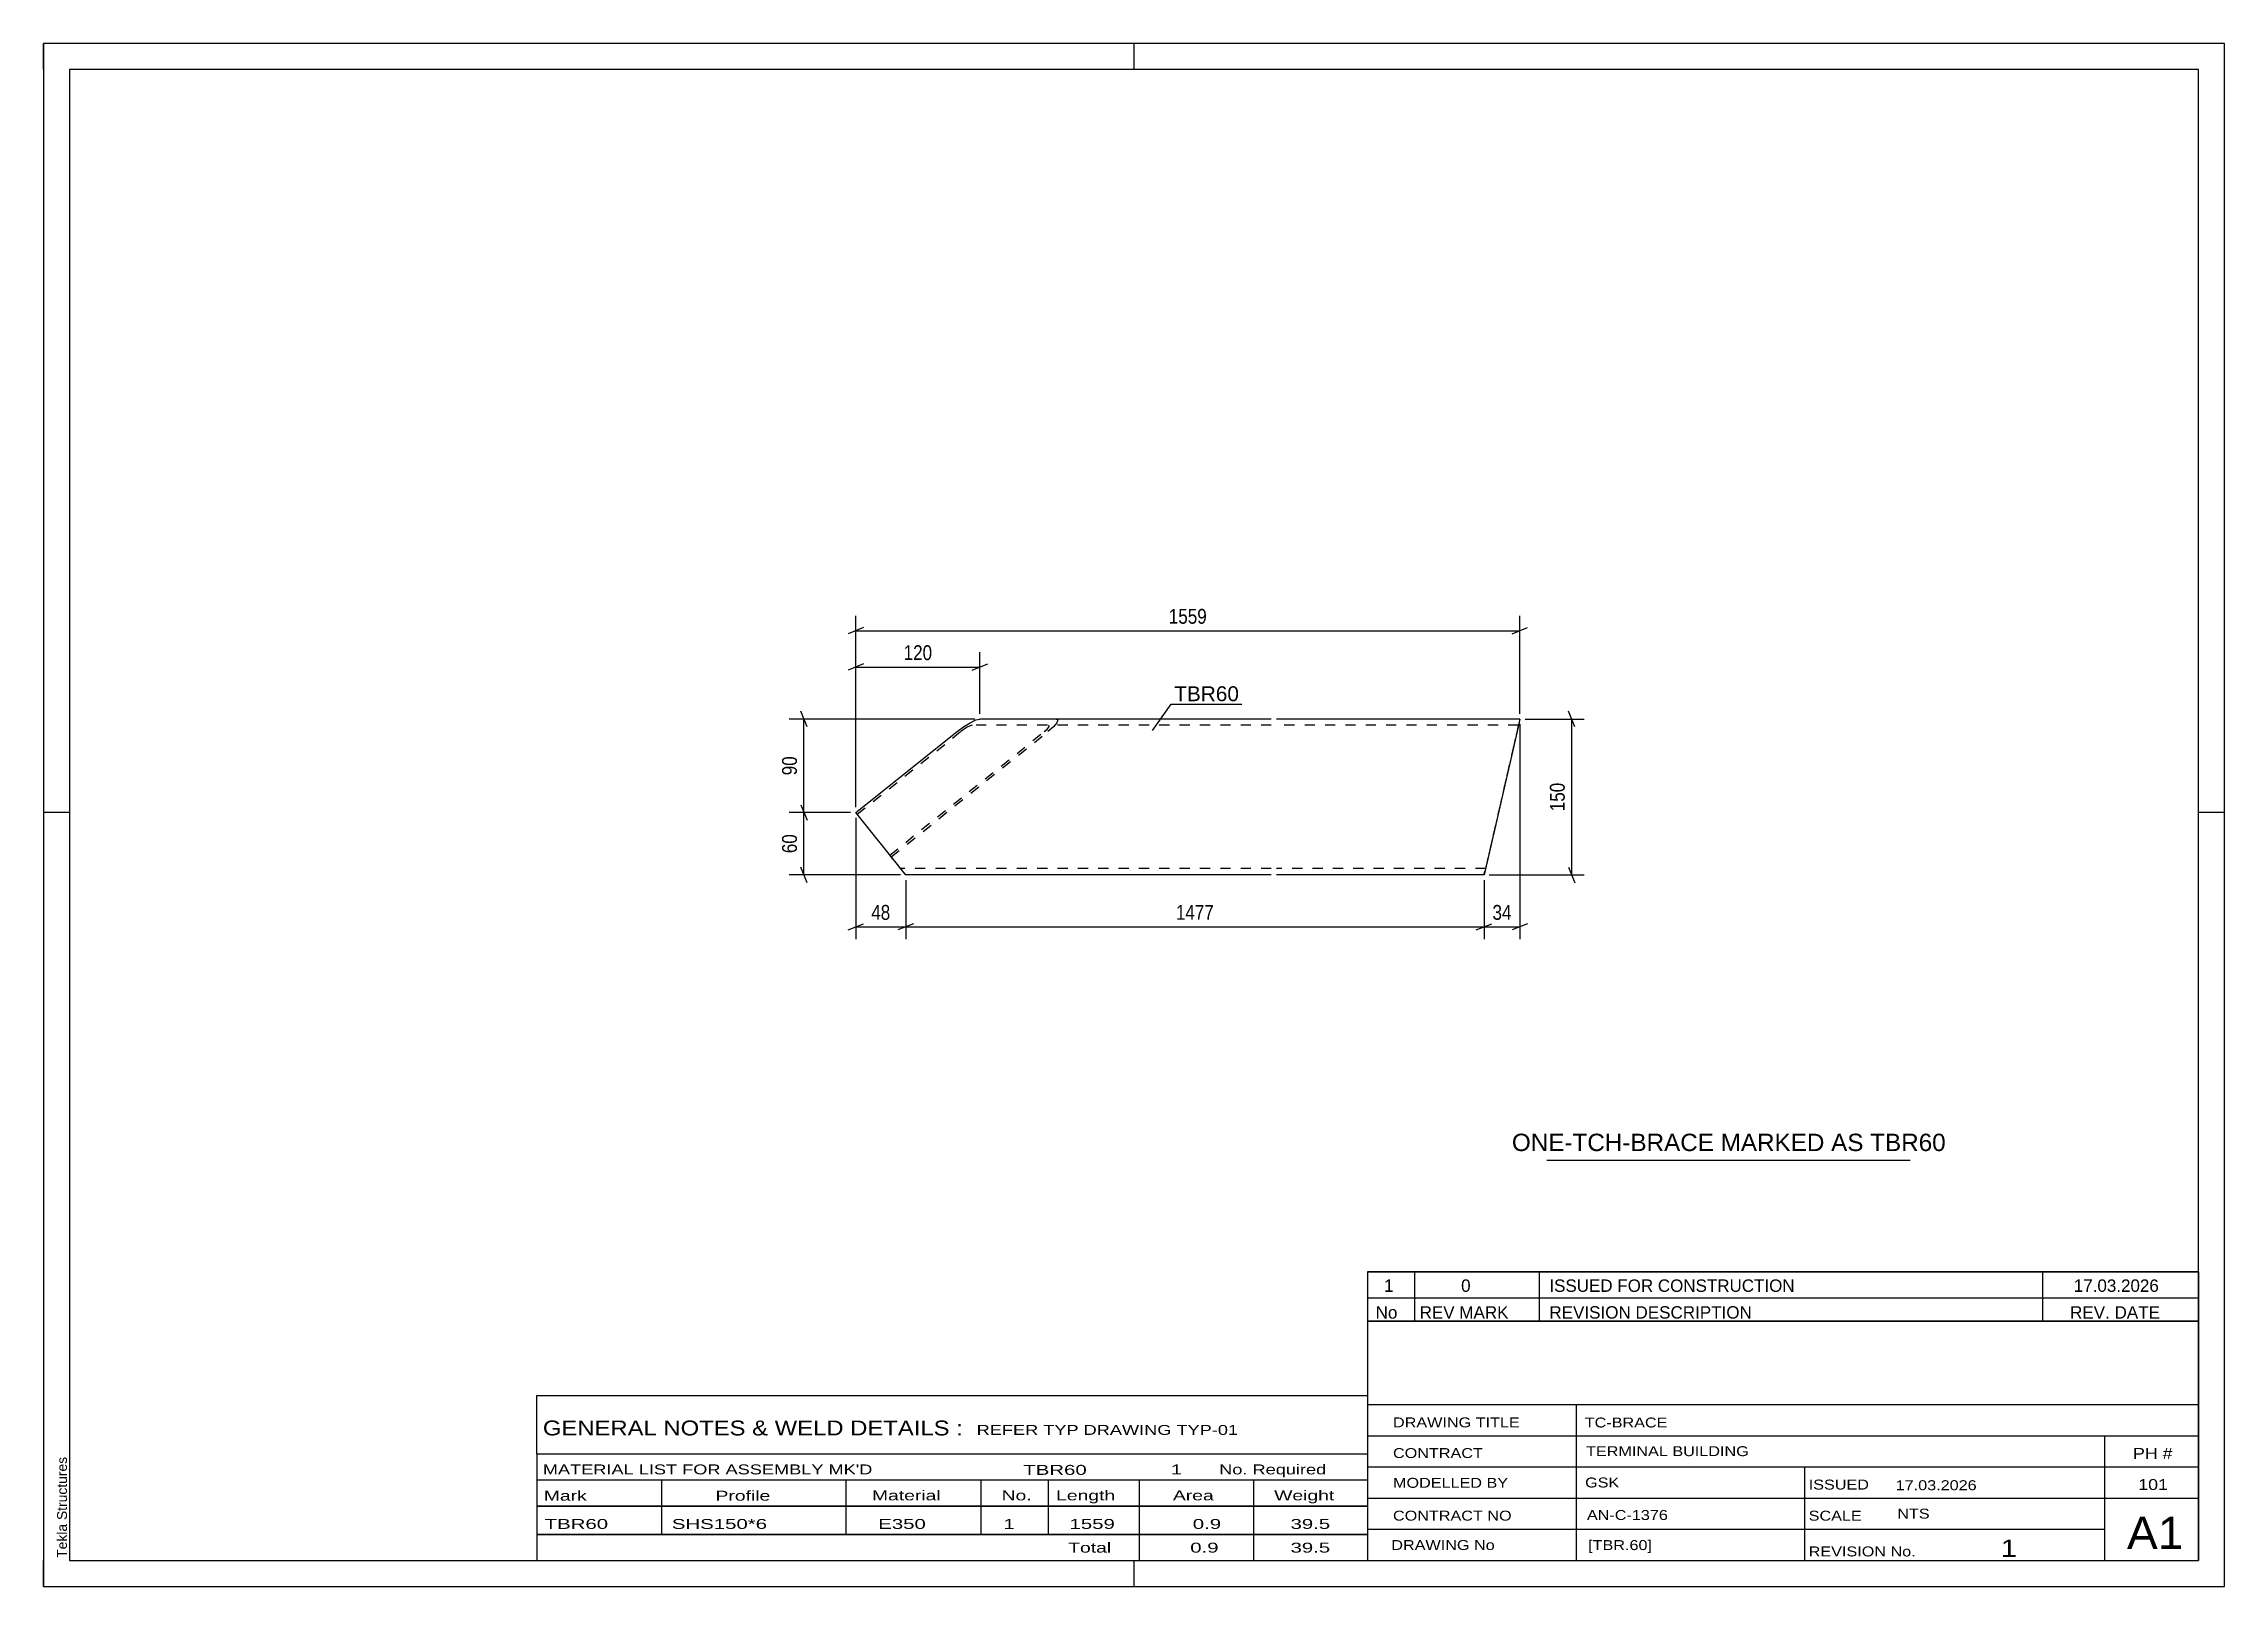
# Model space of a CAD drawing. Header units: millimetres. Extents: x 0 to 420, y 0 to 297.
import ezdxf

# ---------------------------------------------------------------- set-up
doc = ezdxf.new("R2010")
doc.units = ezdxf.units.MM
doc.linetypes.add('DXK_LINE_DOT2', pattern=[3.9198, 1.9599, -1.9599])
doc.styles.add('Arial', font='ARIAL.TTF', dxfattribs={"height": 0.2})
doc.styles.add('Arial Narrow', font='ARIALN.TTF', dxfattribs={"height": 0.2})

# ---------------------------------------------------------------- blocks, each defined once
blk = doc.blocks.new('Unknown-580739287-1161')
at = {"color": 5, "linetype": 'Continuous'}
for p, q in [((420, 297), (0, 297)), ((0, 297), (0, 0)), ((0, 292), (0, 297)), ((210, 292), (210, 297)), ((420, 0), (420, 297)), ((415, 292), (5, 292)), ((5, 292), (5, 5)), ((415, 5), (415, 292)), ((5, 149), (0, 149)), ((420, 149), (415, 149)), ((0, 0), (0, 5)), ((5, 5), (415, 5)), ((210, 0), (210, 5)), ((0, 0), (420, 0))]:
    blk.add_line(p, q, dxfattribs=at)
at = {"color": 174, "linetype": 'Continuous', "style": 'Arial'}
blk.add_text('Tekla Structures', height=1.9102, rotation=90, dxfattribs=at).set_placement((4.5, 5.5))
blk = doc.blocks.new('Part-580739287-1758 - 1739')
at = {"color": 2, "linetype": 'Continuous'}
for p, q in [((156.43, 148.98), (175.94, 164.57)), ((175.94, 164.57), (177.19, 165.49)), ((177.19, 165.49), (178.47, 166.27)), ((178.47, 166.27), (179.57, 166.79)), ((179.57, 166.79), (180.34, 166.97)), ((236.43, 166.97), (180.34, 166.97)), ((284.31, 166.97), (237.43, 166.97)), ((284.15, 166.27), (277.43, 136.97)), ((284.27, 166.79), (284.15, 166.27)), ((284.31, 166.97), (284.27, 166.79)), ((165.46, 137.67), (156.43, 148.98)), ((165.88, 137.15), (165.46, 137.67)), ((166.03, 136.97), (165.88, 137.15)), ((166.03, 136.97), (166.03, 136.97)), ((236.43, 136.97), (166.03, 136.97)), ((277.43, 136.97), (237.43, 136.97)), ((277.43, 136.97), (277.43, 136.97))]:
    blk.add_line(p, q, dxfattribs=at)
at = {"color": 7, "linetype": 'DXK_LINE_DOT2'}
for p, q in [((156.7, 148.64), (176.64, 164.57)), ((162.97, 140.79), (192.73, 164.57)), ((163.25, 140.45), (193.43, 164.57)), ((177.26, 165.03), (176.64, 164.57)), ((177.9, 165.42), (177.26, 165.03)), ((178.46, 165.68), (177.9, 165.42)), ((178.84, 165.77), (178.46, 165.68)), ((236.43, 165.77), (178.84, 165.77)), ((192.73, 164.57), (193.25, 165.03)), ((193.25, 165.03), (193.58, 165.42)), ((194.47, 165.49), (193.43, 164.57)), ((193.68, 165.68), (193.53, 165.77)), ((193.58, 165.42), (193.61, 165.49)), ((193.61, 165.49), (193.68, 165.68)), ((195.14, 166.27), (194.47, 165.49)), ((195.03, 166.97), (195.34, 166.79)), ((195.34, 166.79), (195.14, 166.27)), ((284.03, 165.77), (237.43, 165.77)), ((284.31, 166.97), (277.59, 137.67)), ((284.01, 165.68), (277.7, 138.17)), ((284.03, 165.77), (277.73, 138.26)), ((284.01, 165.68), (284.03, 165.77)), ((166.03, 136.97), (162.97, 140.79)), ((165.07, 138.17), (164.79, 138.52)), ((165.07, 138.17), (165.07, 138.17)), ((236.43, 138.17), (165.07, 138.17)), ((166.03, 136.97), (166.03, 136.97)), ((277.7, 138.17), (237.43, 138.17)), ((277.43, 136.97), (277.47, 137.15)), ((277.47, 137.15), (277.59, 137.67)), ((277.7, 138.17), (277.73, 138.26)), ((277.7, 138.17), (277.7, 138.17))]:
    blk.add_line(p, q, dxfattribs=at)
blk = doc.blocks.new('StraightDimension-580739287-2476 - 1739')
at = {"color": 7, "linetype": 'Continuous'}
for p, q in [((156.43, 147.98), (156.43, 124.57)), ((166.03, 135.97), (166.03, 124.57)), ((154.93, 126.37), (157.93, 127.57)), ((156.43, 126.97), (166.03, 126.97)), ((167.53, 127.57), (164.53, 126.37))]:
    blk.add_line(p, q, dxfattribs=at)
at = {"color": 0}
blk.add_wipeout([(163.66, 127.72), (163.66, 131.92), (158.8, 131.92), (158.8, 127.72)], dxfattribs=at)
at = {"color": 3, "style": 'Arial Narrow'}
blk.add_text('48', height=2.863, dxfattribs=at).set_placement((159.4, 128.32))
blk = doc.blocks.new('StraightDimension-580739287-2468 - 1739')
at = {"color": 7, "linetype": 'Continuous'}
for p, q in [((294.91, 165.47), (293.71, 168.47)), ((285.31, 166.97), (296.71, 166.97)), ((294.31, 136.97), (294.31, 166.97)), ((278.43, 136.97), (296.71, 136.97)), ((293.71, 138.47), (294.91, 135.47))]:
    blk.add_line(p, q, dxfattribs=at)
at = {"color": 0}
blk.add_wipeout([(293.56, 155.31), (289.36, 155.31), (289.36, 148.63), (293.56, 148.63)], dxfattribs=at)
at = {"color": 3, "style": 'Arial Narrow'}
blk.add_text('150', height=2.863, rotation=90.0002, dxfattribs=at).set_placement((292.96, 149.23))
blk = doc.blocks.new('StraightDimension-580739287-2474 - 1739')
at = {"color": 7, "linetype": 'Continuous'}
for p, q in [((284.31, 165.97), (284.31, 124.57)), ((277.43, 135.97), (277.43, 124.57)), ((275.93, 126.37), (278.93, 127.57)), ((277.43, 126.97), (284.31, 126.97)), ((285.81, 127.57), (282.81, 126.37))]:
    blk.add_line(p, q, dxfattribs=at)
at = {"color": 0}
blk.add_wipeout([(283.3, 127.72), (283.3, 131.92), (278.44, 131.92), (278.44, 127.72)], dxfattribs=at)
at = {"color": 3, "style": 'Arial Narrow'}
blk.add_text('34', height=2.863, dxfattribs=at).set_placement((279.04, 128.32))
blk = doc.blocks.new('StraightDimension-580739287-2475 - 1739')
at = {"color": 7, "linetype": 'Continuous'}
for p, q in [((166.03, 135.97), (166.03, 124.57)), ((277.43, 135.97), (277.43, 124.57)), ((167.53, 127.57), (164.53, 126.37)), ((166.03, 126.97), (277.43, 126.97)), ((275.93, 126.37), (278.93, 127.57))]:
    blk.add_line(p, q, dxfattribs=at)
at = {"color": 0}
blk.add_wipeout([(225.98, 127.72), (225.98, 131.92), (217.47, 131.92), (217.47, 127.72)], dxfattribs=at)
at = {"color": 3, "style": 'Arial Narrow'}
blk.add_text('1477', height=2.863, dxfattribs=at).set_placement((218.07, 128.32))
blk = doc.blocks.new('StraightDimension-580739287-2488 - 1739')
at = {"color": 7, "linetype": 'Continuous'}
for p, q in [((156.43, 149.98), (156.43, 186.82)), ((284.31, 167.97), (284.31, 186.82)), ((157.93, 184.57), (154.93, 183.37)), ((156.43, 183.97), (284.31, 183.97)), ((282.81, 183.37), (285.81, 184.57))]:
    blk.add_line(p, q, dxfattribs=at)
at = {"color": 0}
blk.add_wipeout([(224.63, 184.72), (224.63, 188.92), (216.11, 188.92), (216.11, 184.72)], dxfattribs=at)
at = {"color": 3, "style": 'Arial Narrow'}
blk.add_text('1559', height=2.863, dxfattribs=at).set_placement((216.71, 185.32))
blk = doc.blocks.new('StraightDimension-580739287-2722 - 1739')
at = {"color": 7, "linetype": 'Continuous'}
for p, q in [((147.03, 165.47), (145.83, 168.47)), ((179.34, 166.97), (143.58, 166.97)), ((146.43, 148.98), (146.43, 166.97)), ((155.43, 148.98), (143.58, 148.98)), ((145.83, 150.48), (147.03, 147.48))]:
    blk.add_line(p, q, dxfattribs=at)
at = {"color": 0}
blk.add_wipeout([(145.68, 160.4), (141.48, 160.4), (141.48, 155.55), (145.68, 155.55)], dxfattribs=at)
at = {"color": 3, "style": 'Arial Narrow'}
blk.add_text('90', height=2.863, rotation=90.0002, dxfattribs=at).set_placement((145.08, 156.15))
blk = doc.blocks.new('StraightDimension-580739287-2723 - 1739')
at = {"color": 7, "linetype": 'Continuous'}
for p, q in [((155.43, 148.98), (143.58, 148.98)), ((145.83, 150.48), (147.03, 147.48)), ((146.43, 136.97), (146.43, 148.98)), ((165.03, 136.97), (143.58, 136.97)), ((147.03, 135.47), (145.83, 138.47))]:
    blk.add_line(p, q, dxfattribs=at)
at = {"color": 0}
blk.add_wipeout([(145.68, 145.4), (141.48, 145.4), (141.48, 140.55), (145.68, 140.55)], dxfattribs=at)
at = {"color": 3, "style": 'Arial Narrow'}
blk.add_text('60', height=2.863, rotation=90.0002, dxfattribs=at).set_placement((145.08, 141.15))
blk = doc.blocks.new('StraightDimension-580739287-2784 - 1739')
at = {"color": 7, "linetype": 'Continuous'}
for p, q in [((157.93, 177.57), (154.93, 176.37)), ((156.43, 149.98), (156.43, 179.82)), ((156.43, 176.97), (180.34, 176.97)), ((178.84, 176.37), (181.84, 177.57)), ((180.34, 167.97), (180.34, 179.82))]:
    blk.add_line(p, q, dxfattribs=at)
at = {"color": 0}
blk.add_wipeout([(171.73, 177.72), (171.73, 181.92), (165.04, 181.92), (165.04, 177.72)], dxfattribs=at)
at = {"color": 3, "style": 'Arial Narrow'}
blk.add_text('120', height=2.863, dxfattribs=at).set_placement((165.64, 178.32))
blk = doc.blocks.new('Unknown-580739287-2852')
at = {"color": 7, "linetype": 'Continuous'}
for p, q in [((255, 60.55), (415, 60.55)), ((415, 60.55), (255, 60.55)), ((255, 60.55), (255, 55.55)), ((264, 60.55), (264, 55.55)), ((288, 60.55), (288, 55.55)), ((385, 60.55), (385, 55.55)), ((415, 60.55), (415, 55.55)), ((255, 55.55), (415, 55.55)), ((255, 55.55), (255, 51.05)), ((255, 55.55), (415, 55.55)), ((264, 55.55), (264, 51.05)), ((288, 55.55), (288, 51.05)), ((385, 55.55), (385, 51.05)), ((415, 55.55), (415, 51.05)), ((415, 51.05), (255, 51.05))]:
    blk.add_line(p, q, dxfattribs=at)
at = {"color": 7, "linetype": 'Continuous', "style": 'Arial Narrow'}
for s, height, width, p in [('1', 2.39, 1.196471, (258.16, 56.7)), ('0', 2.39, 1.196471, (273, 56.7)), ('ISSUED FOR CONSTRUCTION', 2.3861, 1.196471, (290, 56.7)), ('17.03.2026', 2.386, 1.196471, (391, 56.7)), ('No', 2.386, 1.2, (256.54, 51.55)), ('REV MARK', 2.386, 1.2, (265, 51.55)), ('REVISION DESCRIPTION', 2.3861, 1.2, (290, 51.55)), ('REV. DATE', 2.386, 1.2, (390.28, 51.55))]:
    blk.add_text(s, height=height, dxfattribs=dict(at, width=width)).set_placement(p)
blk = doc.blocks.new('Unknown-580739287-2851')
at = {"color": 7, "linetype": 'Continuous'}
for p, q in [((255, 51.05), (255, 5)), ((255, 51.05), (415, 51.05)), ((415, 51), (415, 5)), ((255, 35), (415, 35)), ((295.14, 35), (295.14, 5)), ((255, 29), (415, 29)), ((397, 5.05), (397, 29.05)), ((255, 23), (415, 23)), ((339.14, 23), (339.14, 5)), ((255, 17), (415, 17)), ((255, 11), (397, 11)), ((255, 5), (415, 5))]:
    blk.add_line(p, q, dxfattribs=at)
at = {"color": 7, "style": 'Arial Narrow'}
for s, height, width, p in [('DRAWING TITLE', 1.9089, 1.425378, (259.88, 30.61)), ('TC-BRACE', 1.909, 1.425378, (296.81, 30.59)), ('CONTRACT', 1.909, 1.425378, (259.88, 24.71)), ('TERMINAL BUILDING', 1.9089, 1.425378, (297.06, 25.07)), ('MODELLED BY', 1.9089, 1.425378, (259.88, 18.98)), ('GSK', 1.909, 1.425378, (296.88, 19.04)), ('ISSUED', 1.909, 1.425378, (339.94, 18.64)), ('17.03.2026', 1.909, 1.425378, (356.69, 18.52)), ('CONTRACT NO', 1.9089, 1.425378, (259.88, 12.66)), ('AN-C-1376', 1.909, 1.425378, (297.23, 12.78)), ('SCALE', 1.909, 1.425378, (339.94, 12.65)), ('A1', 6.204, 1.25, (401.24, 7.2)), ('DRAWING No', 1.909, 1.425378, (259.56, 7)), ('[TBR.60]', 1.909, 1.425378, (297.46, 6.99)), ('1', 3.34, 1.5, (376.91, 5.68)), ('REVISION No.', 1.9089, 1.425378, (339.94, 5.77))]:
    blk.add_text(s, height=height, dxfattribs=dict(at, width=width)).set_placement(p)
at = {"color": 7, "linetype": 'Continuous', "style": 'Arial Narrow'}
for s, height, width, p in [('PH #', 2.1, 1.42538, (402.4, 24.55)), ('101', 2.1, 1.42538, (403.41, 18.55)), ('NTS', 1.909, 1.425378, (357, 13.05))]:
    blk.add_text(s, height=height, dxfattribs=dict(at, width=width)).set_placement(p)
blk = doc.blocks.new('Unknown-580739287-2853')
at = {"color": 7, "linetype": 'Continuous'}
for p, q in [((95, 36.75), (255, 36.75)), ((95, 25.5), (95, 36.75)), ((255, 36.75), (255, 25.5)), ((95, 25.5), (255, 25.5)), ((95, 25.5), (95, 20.5)), ((255, 25.5), (255, 20.5)), ((95, 20.5), (255, 20.5)), ((95, 20.5), (95, 15.5)), ((119, 20.5), (119, 15.5)), ((154.5, 20.5), (154.5, 15.5)), ((180.5, 20.5), (180.5, 15.5)), ((193.5, 20.5), (193.5, 15.5)), ((211, 20.5), (211, 15.5)), ((233, 20.5), (233, 15.5)), ((255, 20.5), (255, 15.5)), ((95, 15.5), (255, 15.5)), ((95, 15.45), (95, 10.05)), ((95, 15.45), (255, 15.45)), ((119, 15.5), (119, 10)), ((154.5, 15.5), (154.5, 10)), ((180.5, 15.5), (180.5, 10)), ((193.5, 15.5), (193.5, 10)), ((211, 15.5), (211, 10)), ((233, 15.5), (233, 10)), ((255, 15.45), (255, 10.05)), ((95, 10.05), (255, 10.05)), ((95, 10), (255, 10)), ((95, 10), (95, 5)), ((211, 10), (211, 5)), ((233, 10), (233, 5)), ((255, 10), (255, 5)), ((95, 5), (255, 5))]:
    blk.add_line(p, q, dxfattribs=at)
at = {"color": 7, "style": 'Arial Narrow'}
for s, height, width, p in [('GENERAL NOTES & WELD DETAILS :', 2.8633, 1.4, (96.15, 29.06)), ('REFER TYP DRAWING TYP-01', 1.9089, 1.6, (179.7, 29.16)), ("MATERIAL LIST FOR ASSEMBLY MK'D", 1.9089, 1.6, (96.15, 21.56)), ('TBR60', 1.909, 1.794707, (188.68, 21.47)), ('1', 1.91, 1.794707, (217.08, 21.56)), ('No. Required', 1.9089, 1.6, (226.41, 21.56)), ('Mark', 1.909, 1.7, (96.34, 16.5)), ('Profile', 1.909, 1.7, (129.41, 16.5)), ('Material', 1.909, 1.7, (159.54, 16.56)), ('No.', 1.909, 1.7, (184.5, 16.56)), ('Length', 1.909, 1.7, (195, 16.56)), ('Area', 1.909, 1.7, (217.5, 16.56)), ('Weight', 1.909, 1.7, (237, 16.56))]:
    blk.add_text(s, height=height, dxfattribs=dict(at, width=width)).set_placement(p)
at = {"color": 7, "linetype": 'Continuous', "style": 'Arial Narrow'}
for s, height, width, p in [('TBR60', 1.909, 1.794707, (96.5, 11.06)), ('SHS150*6', 1.909, 1.794707, (121, 11.06)), ('E350', 1.909, 1.794707, (160.74, 11.06)), ('1', 1.91, 1.794707, (184.86, 11.06)), ('1559', 1.909, 1.794707, (197.58, 11.06)), ('0.9', 1.909, 1.794707, (221.32, 11.06)), ('39.5', 1.909, 1.794707, (240.14, 11.06)), ('Total', 1.909, 1.7, (197.33, 6.5)), ('0.9', 1.909, 1.794707, (220.83, 6.5)), ('39.5', 1.909, 1.794707, (240.14, 6.5))]:
    blk.add_text(s, height=height, dxfattribs=dict(at, width=width)).set_placement(p)
blk = doc.blocks.new('Unknown-580739287-2854')
at = {"color": 7, "linetype": 'Continuous'}
blk.add_line((289.5, 82.05), (359.5, 82.05), dxfattribs=at)
at = {"color": 7, "style": 'Arial'}
blk.add_text('ONE-TCH-BRACE MARKED AS TBR60', height=3.3428, dxfattribs=at).set_placement((282.78, 83.8))
blk = doc.blocks.new('Mark-580739287-2668 - 1739')
at = {"color": 0}
blk.add_wipeout([(230.19, 170.41), (230.19, 173.41), (217.75, 173.41), (217.75, 170.41)], dxfattribs=at)
blk.add_wipeout([(230.19, 170.41), (230.19, 173.41), (217.75, 173.41), (217.75, 170.41)], dxfattribs=at)
at = {"color": 30, "linetype": 'Continuous'}
for p, q in [((213.58, 164.78), (217.15, 169.81)), ((217.15, 169.81), (230.79, 169.81))]:
    blk.add_line(p, q, dxfattribs=at)
at = {"color": 3, "style": 'Arial'}
blk.add_text('TBR60', height=2.865, dxfattribs=at).set_placement((217.75, 170.41))

msp = doc.modelspace()

# ---------------------------------------------------------------- block references
for name in ['Unknown-580739287-1161', 'Part-580739287-1758 - 1739', 'Unknown-580739287-2854', 'Unknown-580739287-2852', 'Unknown-580739287-2851', 'Unknown-580739287-2853']:
    msp.add_blockref(name, (0, 0))

# ---------------------------------------------------------------- next in the draw order: block references
for name in ['StraightDimension-580739287-2468 - 1739', 'StraightDimension-580739287-2476 - 1739']:
    msp.add_blockref(name, (0, 0))

# ---------------------------------------------------------------- next in the draw order: block references
msp.add_blockref('StraightDimension-580739287-2474 - 1739', (0, 0))

# ---------------------------------------------------------------- next in the draw order: block references
for name in ['StraightDimension-580739287-2488 - 1739', 'StraightDimension-580739287-2475 - 1739']:
    msp.add_blockref(name, (0, 0))

# ---------------------------------------------------------------- next in the draw order: block references
for name in ['Mark-580739287-2668 - 1739', 'StraightDimension-580739287-2722 - 1739']:
    msp.add_blockref(name, (0, 0))

# ---------------------------------------------------------------- next in the draw order: block references
msp.add_blockref('StraightDimension-580739287-2723 - 1739', (0, 0))

# ---------------------------------------------------------------- next in the draw order: block references
msp.add_blockref('StraightDimension-580739287-2784 - 1739', (0, 0))

doc.saveas('drawing.dxf')
